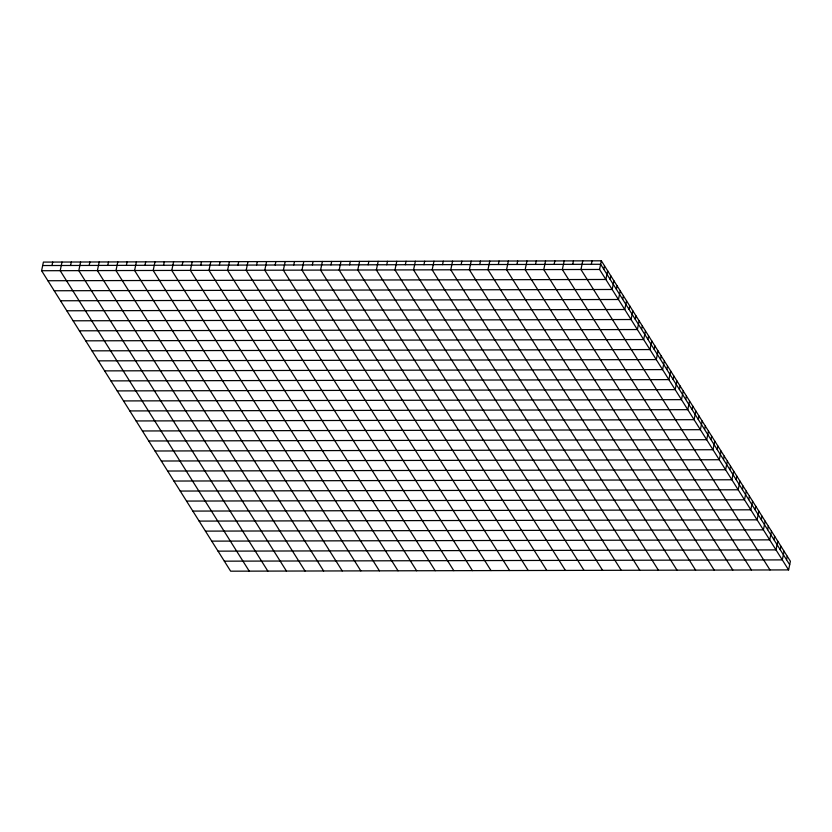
<?xml version="1.0" encoding="UTF-8"?>
<svg xmlns="http://www.w3.org/2000/svg" width="832" height="832" viewBox="0 0 832 832"><rect width="100%" height="100%" fill="white"/><g stroke="black" fill="none" stroke-linecap="round" stroke-linejoin="round"><path stroke-width="1.25" d="M41.6 270.722L43.399 262.09L601.359 260.822L790.4 561.278L788.601 569.91L230.641 571.178L41.6 270.722L599.56 269.464L788.601 569.91M51.979 265.522L52.707 262.07M62.005 262.049L60.195 270.681L249.236 571.137M70.585 265.481L71.302 262.028M80.6 262.007L78.801 270.639L267.842 571.095M89.18 265.439L89.898 261.986M99.195 261.966L97.396 270.598L286.437 571.054M107.775 265.398L108.503 261.945M117.801 261.924L115.991 270.556L305.032 571.012M126.381 265.356L127.098 261.903M136.396 261.872L134.597 270.514L323.627 570.97M144.976 265.314L145.694 261.851M154.991 261.83L153.192 270.473L342.233 570.929M163.571 265.273L164.299 261.81M173.597 261.789L171.787 270.431L360.828 570.877M182.166 265.231L182.894 261.768M192.192 261.747L190.393 270.39L379.423 570.835M200.772 265.179L201.49 261.726M210.787 261.706L208.988 270.348L398.029 570.794M219.367 265.138L220.095 261.685M229.393 261.664L227.583 270.306L416.624 570.752M237.962 265.096L238.69 261.643M247.988 261.622L246.189 270.265L435.219 570.71M256.568 265.054L257.286 261.602M266.583 261.581L264.784 270.223L453.825 570.669M275.163 265.013L275.881 261.56M285.189 261.539L283.379 270.171L472.42 570.627M293.758 264.971L294.486 261.518M303.784 261.498L301.974 270.13L491.015 570.586M312.364 264.93L313.082 261.477M322.379 261.456L320.58 270.088L509.621 570.544M330.959 264.888L331.677 261.435M340.985 261.414L339.175 270.046L528.216 570.502M349.554 264.846L350.282 261.394M359.58 261.373L357.77 270.005L546.811 570.461M368.16 264.805L368.878 261.352M378.175 261.331L376.376 269.963L565.417 570.419M386.755 264.763L387.473 261.31M396.781 261.29L394.971 269.922L584.012 570.378M405.35 264.722L406.078 261.269M415.376 261.248L413.566 269.88L602.607 570.336M423.956 264.68L424.674 261.227M433.971 261.206L432.172 269.838L621.213 570.294M442.551 264.638L443.269 261.186M452.577 261.165L450.767 269.797L639.808 570.253M461.146 264.597L461.874 261.144M471.172 261.123L469.362 269.755L658.403 570.211M479.752 264.555L480.47 261.092M489.767 261.071L487.968 269.714L677.009 570.17M498.347 264.514L499.065 261.05M508.373 261.03L506.563 269.672L695.604 570.128M516.942 264.472L517.67 261.009M526.968 260.988L525.158 269.63L714.199 570.076M535.548 264.42L536.266 260.967M545.563 260.946L543.764 269.589L732.805 570.034M554.143 264.378L554.861 260.926M564.158 260.905L562.359 269.547L751.4 569.993M572.738 264.337L573.466 260.884M582.764 260.863L580.954 269.506L769.995 569.951M591.344 264.295L592.062 260.842M599.56 269.464L601.359 260.822M603.793 269.287L604.51 265.834M607.662 270.837L605.862 279.479L47.902 280.738M610.095 279.302L610.813 275.85M613.964 280.852L612.154 289.484L54.205 290.753M616.387 289.318L617.115 285.865M620.266 290.867L618.457 299.499L60.507 300.768M622.69 299.333L623.418 295.88M626.569 300.882L624.759 309.514L66.81 310.783M628.992 309.348L629.72 305.895M632.871 310.898L631.062 319.53L73.102 320.798M635.294 319.363L636.022 315.91M639.163 320.913L637.364 329.545L79.404 330.814M641.597 329.378L642.314 325.926M645.466 330.928L643.666 339.56L85.706 340.829M647.899 339.394L648.617 335.941M651.768 340.943L649.969 349.575L92.009 350.844M654.202 349.409L654.919 345.956M658.07 350.958L656.271 359.59L98.311 360.859M660.504 359.424L661.222 355.971M664.373 360.974L662.574 369.606L104.614 370.874M666.806 369.439L667.524 365.986M670.675 370.989L668.866 379.621L110.916 380.89M673.109 379.454L673.826 376.002M676.978 381.004L675.168 389.636L117.218 390.905M679.401 389.47L680.129 386.017M683.28 391.019L681.47 399.651L123.521 400.92M685.703 399.485L686.431 396.022M689.582 401.034L687.773 409.666L129.823 410.935M692.006 409.5L692.734 406.037M695.885 411.05L694.075 419.682L136.115 420.95M698.308 419.515L699.036 416.052M702.177 421.065L700.378 429.697L142.418 430.966M704.61 429.53L705.328 426.067M708.479 431.08L706.68 439.712L148.72 440.981M710.913 439.546L711.63 436.082M714.782 441.095L712.982 449.727L155.022 450.996M717.215 449.561L717.933 446.098M721.084 451.11L719.285 459.742L161.325 461.011M723.518 459.576L724.235 456.113M727.386 461.126L725.587 469.758L167.627 471.026M729.82 469.591L730.538 466.128M733.689 471.141L731.879 479.773L173.93 481.042M736.112 479.606L736.84 476.143M739.991 481.156L738.182 489.788L180.232 491.057M742.414 489.622L743.142 486.158M746.294 491.171L744.484 499.803L186.534 501.072M748.717 499.637L749.445 496.174M752.596 501.186L750.786 509.818L192.837 511.087M755.019 509.652L755.747 506.189M758.898 511.202L757.089 519.834L199.129 521.102M761.322 519.667L762.039 516.204M765.19 521.217L763.391 529.849L205.431 531.118M767.624 529.682L768.342 526.219M771.493 531.232L769.694 539.864L211.734 541.133M773.926 539.698L774.644 536.234M777.795 541.247L775.996 549.879L218.036 551.148M780.229 549.713L780.946 546.25M784.098 551.262L782.298 559.894L224.338 561.163M786.531 559.728L787.249 556.265M42.682 265.543L600.642 264.274L789.682 564.73"/></g></svg>
